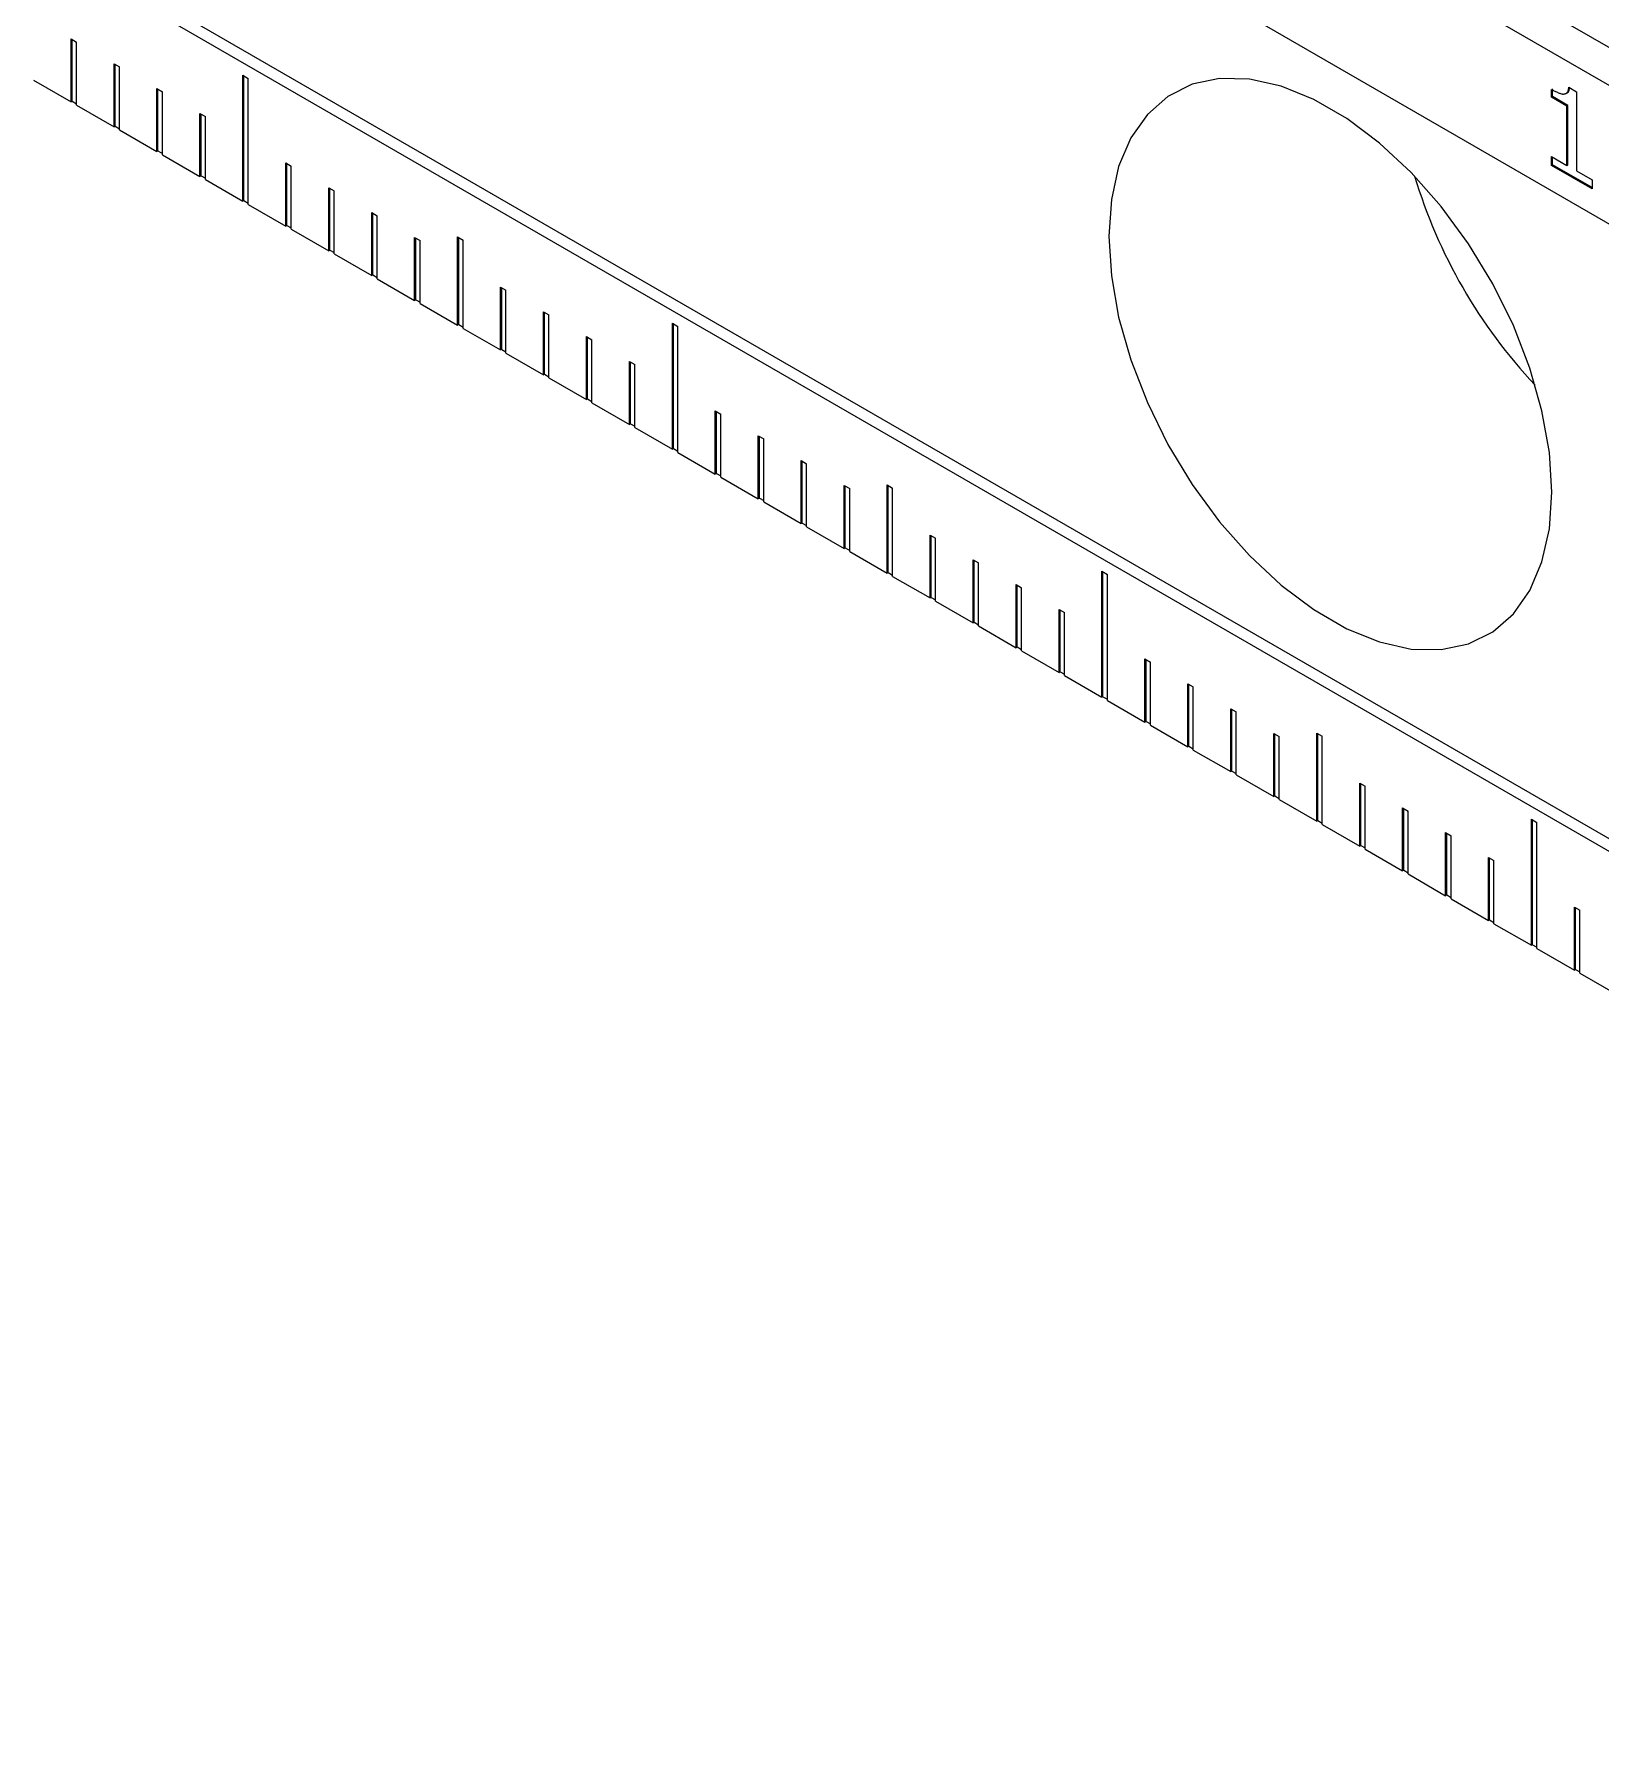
# Model space of a CAD drawing. Header units: millimetres. Extents: x 2 to 278, y 1 to 215.
# Drawn here: x 212.47 to 225.36, y 153.22 to 167.31 of the extents above; entities that cross this region are included whole.
import ezdxf

# ---------------------------------------------------------------- set-up
doc = ezdxf.new("R2010")
doc.units = ezdxf.units.MM

msp = doc.modelspace()

# ---------------------------------------------------------------- linework, layer by layer
at = {"color": 7, "linetype": 'Continuous', "lineweight": 0}
for p, q in [((161.441, 204.144), (267.507, 142.913)), ((161.172, 203.988), (267.238, 142.758)), ((161.172, 202.848), (267.238, 141.617)), ((161.262, 197.735), (267.328, 136.505)), ((161.172, 197.683), (267.238, 136.453)), ((212.768, 167.275), (212.813, 167.249)), ((212.768, 166.757), (212.768, 167.275)), ((212.777, 166.762), (212.777, 167.27)), ((212.813, 166.731), (212.813, 167.249)), ((213.122, 167.071), (213.166, 167.045)), ((213.122, 166.553), (213.122, 167.071)), ((213.131, 166.558), (213.131, 167.066)), ((213.166, 166.527), (213.166, 167.045)), ((212.459, 166.935), (212.768, 166.757)), ((213.475, 166.867), (213.52, 166.841)), ((213.475, 166.349), (213.475, 166.867)), ((213.484, 166.354), (213.484, 166.862)), ((214.182, 166.977), (214.227, 166.951)), ((214.182, 165.94), (214.182, 166.977)), ((214.191, 165.946), (214.191, 166.972)), ((214.227, 165.914), (214.227, 166.951)), ((224.953, 166.795), (224.953, 166.86)), ((224.962, 166.801), (224.962, 166.865)), ((225.096, 166.878), (225.16, 166.841)), ((212.777, 166.762), (212.768, 166.757)), ((212.777, 166.762), (212.813, 166.741)), ((212.813, 166.731), (213.122, 166.553)), ((213.52, 166.323), (213.52, 166.841)), ((224.953, 166.795), (224.962, 166.801)), ((225.08, 166.722), (224.953, 166.795)), ((225.089, 166.727), (224.962, 166.801)), ((225.072, 166.827), (225.083, 166.833)), ((225.08, 166.722), (225.089, 166.727)), ((225.08, 166.235), (225.08, 166.722)), ((225.089, 166.24), (225.089, 166.727)), ((225.16, 166.841), (225.16, 166.189)), ((213.829, 166.663), (213.874, 166.637)), ((213.829, 166.144), (213.829, 166.663)), ((213.838, 166.15), (213.838, 166.658)), ((213.874, 166.119), (213.874, 166.637)), ((213.131, 166.558), (213.122, 166.553)), ((213.131, 166.558), (213.166, 166.537)), ((213.166, 166.527), (213.475, 166.349)), ((213.484, 166.354), (213.475, 166.349)), ((213.484, 166.354), (213.52, 166.333)), ((213.52, 166.323), (213.829, 166.144)), ((224.953, 166.308), (225.08, 166.235)), ((224.953, 166.235), (224.953, 166.308)), ((224.962, 166.24), (224.962, 166.303)), ((213.838, 166.15), (213.829, 166.144)), ((213.838, 166.15), (213.874, 166.129)), ((214.536, 166.255), (214.581, 166.229)), ((214.536, 165.736), (214.536, 166.255)), ((214.545, 165.741), (214.545, 166.25)), ((214.581, 165.71), (214.581, 166.229)), ((224.953, 166.235), (224.962, 166.24)), ((225.287, 166.042), (224.953, 166.235)), ((225.287, 166.052), (224.962, 166.24)), ((225.08, 166.235), (225.089, 166.24)), ((225.16, 166.189), (225.287, 166.115)), ((213.874, 166.119), (214.182, 165.94)), ((214.889, 166.051), (214.934, 166.025)), ((214.889, 165.532), (214.889, 166.051)), ((214.898, 165.537), (214.898, 166.045)), ((214.934, 165.506), (214.934, 166.025)), ((225.287, 166.115), (225.287, 166.042)), ((214.191, 165.946), (214.182, 165.94)), ((214.191, 165.946), (214.227, 165.925)), ((214.227, 165.914), (214.536, 165.736)), ((214.545, 165.741), (214.536, 165.736)), ((214.545, 165.741), (214.581, 165.721)), ((215.243, 165.847), (215.288, 165.821)), ((215.243, 165.328), (215.243, 165.847)), ((215.252, 165.333), (215.252, 165.841)), ((215.288, 165.302), (215.288, 165.821)), ((214.581, 165.71), (214.889, 165.532)), ((215.596, 165.642), (215.641, 165.616)), ((215.596, 165.124), (215.596, 165.642)), ((215.605, 165.129), (215.605, 165.637)), ((215.641, 165.098), (215.641, 165.616)), ((215.95, 165.646), (215.995, 165.62)), ((215.95, 164.92), (215.95, 165.646)), ((215.959, 164.925), (215.959, 165.641)), ((215.995, 164.894), (215.995, 165.62)), ((214.898, 165.537), (214.889, 165.532)), ((214.898, 165.537), (214.934, 165.517)), ((214.934, 165.506), (215.243, 165.328)), ((215.252, 165.333), (215.243, 165.328)), ((215.252, 165.333), (215.288, 165.312)), ((215.288, 165.302), (215.596, 165.124)), ((216.304, 165.234), (216.348, 165.208)), ((216.304, 164.716), (216.304, 165.234)), ((216.313, 164.721), (216.313, 165.229)), ((216.348, 164.69), (216.348, 165.208)), ((215.605, 165.129), (215.596, 165.124)), ((215.605, 165.129), (215.641, 165.108)), ((215.641, 165.098), (215.95, 164.92)), ((216.657, 165.03), (216.702, 165.004)), ((216.657, 164.512), (216.657, 165.03)), ((216.666, 164.517), (216.666, 165.025)), ((215.959, 164.925), (215.95, 164.92)), ((215.959, 164.925), (215.995, 164.904)), ((215.995, 164.894), (216.304, 164.716)), ((216.702, 164.486), (216.702, 165.004)), ((217.718, 164.936), (217.763, 164.91)), ((217.718, 163.899), (217.718, 164.936)), ((217.727, 163.904), (217.727, 164.931)), ((217.763, 163.873), (217.763, 164.91)), ((217.011, 164.826), (217.056, 164.8)), ((217.011, 164.308), (217.011, 164.826)), ((217.02, 164.313), (217.02, 164.821)), ((217.056, 164.282), (217.056, 164.8)), ((216.313, 164.721), (216.304, 164.716)), ((216.313, 164.721), (216.348, 164.7)), ((216.348, 164.69), (216.657, 164.512)), ((217.364, 164.622), (217.409, 164.596)), ((217.364, 164.103), (217.364, 164.622)), ((217.373, 164.109), (217.373, 164.617)), ((217.409, 164.077), (217.409, 164.596)), ((216.666, 164.517), (216.657, 164.512)), ((216.666, 164.517), (216.702, 164.496)), ((216.702, 164.486), (217.011, 164.308)), ((217.02, 164.313), (217.011, 164.308)), ((217.02, 164.313), (217.056, 164.292)), ((217.056, 164.282), (217.364, 164.103)), ((218.071, 164.214), (218.116, 164.188)), ((218.071, 163.695), (218.071, 164.214)), ((218.08, 163.7), (218.08, 164.209)), ((218.116, 163.669), (218.116, 164.188)), ((217.373, 164.109), (217.364, 164.103)), ((217.373, 164.109), (217.409, 164.088)), ((217.409, 164.077), (217.718, 163.899)), ((217.727, 163.904), (217.718, 163.899)), ((217.727, 163.904), (217.763, 163.884)), ((218.425, 164.01), (218.47, 163.984)), ((218.425, 163.491), (218.425, 164.01)), ((218.434, 163.496), (218.434, 164.004)), ((218.47, 163.465), (218.47, 163.984)), ((217.763, 163.873), (218.071, 163.695)), ((218.778, 163.806), (218.823, 163.78)), ((218.778, 163.287), (218.778, 163.806)), ((218.787, 163.292), (218.787, 163.8)), ((218.823, 163.261), (218.823, 163.78)), ((218.08, 163.7), (218.071, 163.695)), ((218.08, 163.7), (218.116, 163.68)), ((218.116, 163.669), (218.425, 163.491)), ((218.434, 163.496), (218.425, 163.491)), ((218.434, 163.496), (218.47, 163.476)), ((219.132, 163.601), (219.177, 163.575)), ((219.132, 163.083), (219.132, 163.601)), ((219.141, 163.088), (219.141, 163.596)), ((219.177, 163.057), (219.177, 163.575)), ((219.486, 163.605), (219.53, 163.579)), ((219.486, 162.879), (219.486, 163.605)), ((219.495, 162.884), (219.495, 163.6)), ((219.53, 162.853), (219.53, 163.579)), ((218.47, 163.465), (218.778, 163.287)), ((218.787, 163.292), (218.778, 163.287)), ((218.787, 163.292), (218.823, 163.271)), ((218.823, 163.261), (219.132, 163.083)), ((219.839, 163.193), (219.884, 163.167)), ((219.839, 162.675), (219.839, 163.193)), ((219.848, 162.68), (219.848, 163.188)), ((219.141, 163.088), (219.132, 163.083)), ((219.141, 163.088), (219.177, 163.067)), ((219.177, 163.057), (219.486, 162.879)), ((219.884, 162.649), (219.884, 163.167)), ((220.193, 162.989), (220.238, 162.963)), ((220.193, 162.471), (220.193, 162.989)), ((220.202, 162.476), (220.202, 162.984)), ((220.238, 162.445), (220.238, 162.963)), ((219.495, 162.884), (219.486, 162.879)), ((219.495, 162.884), (219.53, 162.863)), ((219.53, 162.853), (219.839, 162.675)), ((220.546, 162.785), (220.591, 162.759)), ((220.546, 162.266), (220.546, 162.785)), ((220.555, 162.272), (220.555, 162.78)), ((221.253, 162.895), (221.298, 162.869)), ((221.253, 161.858), (221.253, 162.895)), ((221.262, 161.863), (221.262, 162.89)), ((221.298, 161.832), (221.298, 162.869)), ((219.848, 162.68), (219.839, 162.675)), ((219.848, 162.68), (219.884, 162.659)), ((219.884, 162.649), (220.193, 162.471)), ((220.591, 162.241), (220.591, 162.759)), ((220.9, 162.581), (220.945, 162.555)), ((220.9, 162.062), (220.9, 162.581)), ((220.909, 162.068), (220.909, 162.576)), ((220.945, 162.036), (220.945, 162.555)), ((220.202, 162.476), (220.193, 162.471)), ((220.202, 162.476), (220.238, 162.455)), ((220.238, 162.445), (220.546, 162.266)), ((220.555, 162.272), (220.546, 162.266)), ((220.555, 162.272), (220.591, 162.251)), ((220.591, 162.241), (220.9, 162.062)), ((220.909, 162.068), (220.9, 162.062)), ((220.909, 162.068), (220.945, 162.047)), ((221.607, 162.173), (221.652, 162.147)), ((221.607, 161.654), (221.607, 162.173)), ((221.616, 161.659), (221.616, 162.168)), ((221.652, 161.628), (221.652, 162.147)), ((220.945, 162.036), (221.253, 161.858)), ((221.96, 161.969), (222.005, 161.943)), ((221.96, 161.45), (221.96, 161.969)), ((221.969, 161.455), (221.969, 161.963)), ((222.005, 161.424), (222.005, 161.943)), ((221.262, 161.863), (221.253, 161.858)), ((221.262, 161.863), (221.298, 161.843)), ((221.298, 161.832), (221.607, 161.654)), ((221.616, 161.659), (221.607, 161.654)), ((221.616, 161.659), (221.652, 161.639)), ((222.314, 161.764), (222.359, 161.739)), ((222.314, 161.246), (222.314, 161.764)), ((222.323, 161.251), (222.323, 161.759)), ((222.359, 161.22), (222.359, 161.739)), ((221.652, 161.628), (221.96, 161.45)), ((222.668, 161.56), (222.712, 161.534)), ((222.668, 161.042), (222.668, 161.56)), ((222.677, 161.047), (222.677, 161.555)), ((222.712, 161.016), (222.712, 161.534)), ((223.021, 161.564), (223.066, 161.538)), ((223.021, 160.838), (223.021, 161.564)), ((223.03, 160.843), (223.03, 161.558)), ((223.066, 160.812), (223.066, 161.538)), ((221.969, 161.455), (221.96, 161.45)), ((221.969, 161.455), (222.005, 161.435)), ((222.005, 161.424), (222.314, 161.246)), ((222.323, 161.251), (222.314, 161.246)), ((222.323, 161.251), (222.359, 161.23)), ((222.359, 161.22), (222.668, 161.042)), ((223.375, 161.152), (223.42, 161.126)), ((223.375, 160.634), (223.375, 161.152)), ((223.384, 160.639), (223.384, 161.147)), ((223.42, 160.608), (223.42, 161.126)), ((222.677, 161.047), (222.668, 161.042)), ((222.677, 161.047), (222.712, 161.026)), ((222.712, 161.016), (223.021, 160.838)), ((223.728, 160.948), (223.773, 160.922)), ((223.728, 160.43), (223.728, 160.948)), ((223.737, 160.435), (223.737, 160.943)), ((223.03, 160.843), (223.021, 160.838)), ((223.03, 160.843), (223.066, 160.822)), ((223.066, 160.812), (223.375, 160.634)), ((223.773, 160.404), (223.773, 160.922)), ((224.789, 160.854), (224.834, 160.828)), ((224.789, 159.817), (224.789, 160.854)), ((224.798, 159.822), (224.798, 160.849)), ((224.834, 159.791), (224.834, 160.828)), ((224.082, 160.744), (224.127, 160.718)), ((224.082, 160.225), (224.082, 160.744)), ((224.091, 160.231), (224.091, 160.739)), ((224.127, 160.2), (224.127, 160.718)), ((223.384, 160.639), (223.375, 160.634)), ((223.384, 160.639), (223.42, 160.618)), ((223.42, 160.608), (223.728, 160.43)), ((224.435, 160.54), (224.48, 160.514)), ((224.435, 160.021), (224.435, 160.54)), ((224.444, 160.027), (224.444, 160.535)), ((224.48, 159.995), (224.48, 160.514)), ((223.737, 160.435), (223.728, 160.43)), ((223.737, 160.435), (223.773, 160.414)), ((223.773, 160.404), (224.082, 160.225)), ((224.091, 160.231), (224.082, 160.225)), ((224.091, 160.231), (224.127, 160.21)), ((224.127, 160.2), (224.435, 160.021)), ((225.142, 160.132), (225.187, 160.106)), ((225.142, 159.613), (225.142, 160.132)), ((225.151, 159.618), (225.151, 160.126)), ((225.187, 159.587), (225.187, 160.106)), ((224.444, 160.027), (224.435, 160.021)), ((224.444, 160.027), (224.48, 160.006)), ((224.48, 159.995), (224.789, 159.817)), ((224.798, 159.822), (224.789, 159.817)), ((224.798, 159.822), (224.834, 159.802)), ((224.834, 159.791), (225.142, 159.613)), ((225.151, 159.618), (225.142, 159.613)), ((225.151, 159.618), (225.187, 159.598)), ((225.187, 159.587), (225.496, 159.409))]:
    msp.add_line(p, q, dxfattribs=at)
at = {"color": 7, "linetype": 'Continuous', "lineweight": 0, "flags": 128}
msp.add_lwpolyline([(221.31, 165.652), (221.331, 165.326), (221.391, 164.985), (221.491, 164.634), (221.627, 164.283), (221.797, 163.939), (221.997, 163.61), (222.222, 163.303), (222.467, 163.024), (222.728, 162.781), (222.997, 162.579), (223.27, 162.422), (223.539, 162.313), (223.799, 162.255), (224.045, 162.25), (224.27, 162.298), (224.47, 162.396), (224.64, 162.544), (224.776, 162.738), (224.875, 162.973), (224.936, 163.245), (224.956, 163.547), (224.936, 163.873), (224.875, 164.214), (224.776, 164.565), (224.64, 164.916), (224.47, 165.26), (224.27, 165.589), (224.045, 165.896), (223.799, 166.175), (223.539, 166.418), (223.27, 166.62), (222.997, 166.777), (222.728, 166.886), (222.467, 166.944), (222.222, 166.949), (221.997, 166.902), (221.797, 166.803), (221.627, 166.655), (221.491, 166.461), (221.391, 166.226), (221.331, 165.954), (221.31, 165.652)], dxfattribs=at)
at = {"color": 7, "linetype": 'Continuous', "lineweight": 0}
msp.add_arc((227.953, 167.382), 4.307, 196.6791, 223.3155, dxfattribs=at)
for points, knots in [([(224.953, 166.86), (224.962, 166.855), (224.981, 166.845), (225.004, 166.835), (225.022, 166.828), (225.034, 166.824), (225.045, 166.822), (225.051, 166.822), (225.053, 166.822)], [0, 0, 0, 0, 0.262083, 0.542825, 0.680749, 0.801602, 0.907794, 1, 1, 1, 1]), ([(225.053, 166.822), (225.056, 166.822), (225.062, 166.823), (225.07, 166.825), (225.077, 166.83), (225.083, 166.835), (225.088, 166.843), (225.092, 166.852), (225.095, 166.864), (225.095, 166.874), (225.096, 166.878)], [0, 0, 0, 0, 0.122569, 0.240706, 0.354017, 0.468353, 0.585293, 0.709986, 0.849029, 1, 1, 1, 1]), ([(225.082, 166.833), (225.087, 166.836), (225.099, 166.845), (225.101, 166.864), (225.103, 166.874)], [0, 0, 0, 0, 0.450038, 1, 1, 1, 1])]:
    msp.add_open_spline(points, degree=3, knots=knots, dxfattribs=at)

doc.saveas('drawing.dxf')
